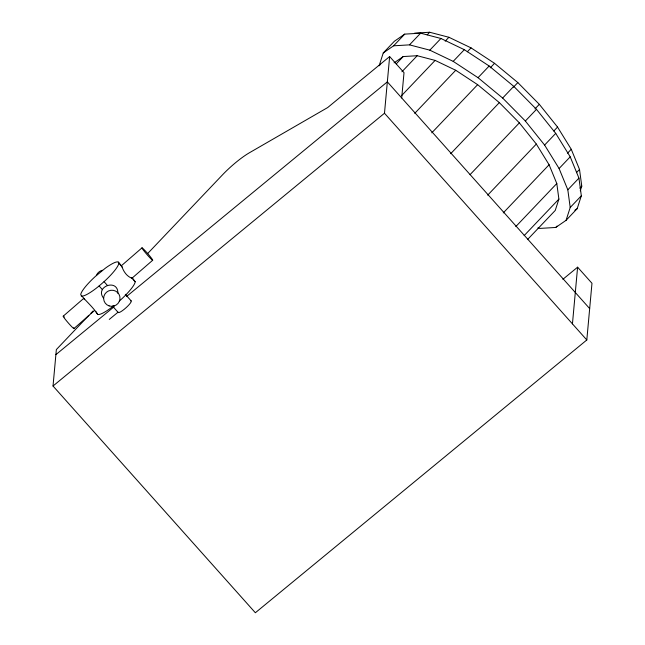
<?xml version="1.0" encoding="UTF-8"?>
<svg xmlns="http://www.w3.org/2000/svg" width="645" height="645" viewBox="0 0 645 645"><rect width="100%" height="100%" fill="white"/><g stroke="black" fill="none" stroke-linecap="round" stroke-linejoin="round"><path stroke-width="0.97" d="M114.117 305.496A25.139 4.862 -41.7 0 1 97.629 314.325C92.977 306.996 86.059 301.352 80.722 294.66A25.139 4.862 -41.7 0 1 95.436 276.358L105.28 268.247A25.139 4.862 -41.7 0 1 118.285 262.088L121.623 266.079M562.883 279.301L577.606 267.183L591.973 283.284L586.813 339.971L255.356 612.75L53.027 386.016L56.349 349.574L88.865 315.381M53.027 386.016L384.485 113.238L389.644 56.55L404.012 72.651L401.706 97.959M572.446 323.871L577.606 267.183M73.901 328.579L94.533 310.503M142.013 247.841L121.405 265.716L122.397 267.514M118.285 262.088L122.115 267.103C123.647 271.658 126.888 276.318 131.516 278.06L132.096 277.931M537.898 227.911L539.833 228.411L555.716 227.467L566.076 220.332L577.202 208.641L581.33 195.798L578.944 178.133L570.212 156.84L555.732 133.37L536.479 109.336L513.775 86.357L489.16 66.008L464.319 49.681L440.938 38.482L420.621 33.177L404.738 34.12L394.377 41.256L383.251 52.946L379.123 65.79L380.429 64.411M394.071 62.847L403.206 56.558L417.202 55.72L435.117 60.404L455.733 70.273L477.631 84.672L499.335 102.611L519.354 122.864L536.326 144.061L549.097 164.749L556.796 183.527L558.893 199.103L555.256 210.423L527.465 239.618M566.076 220.332L570.204 207.488L567.818 189.815L559.086 168.522L544.606 145.06L525.353 121.018L502.649 98.04L478.034 77.698L453.193 61.372L429.812 50.165L409.494 44.86L393.611 45.811L383.251 52.946M580.266 190.831L581.774 186.163L579.516 169.433L571.252 149.285L557.546 127.073L539.325 104.329L517.838 82.584L494.546 63.323L471.035 47.875L448.904 37.273L429.675 32.25L414.646 33.145M103.514 298.111C94.468 286.541 118.124 278.035 117.906 293.33M90.937 313.196L93.017 311.019M147.665 253.541L222.388 174.964A30.968 5.99 -41.7 0 1 249.26 152.849L327.652 107.57L389.644 56.55M393.611 45.811L404.738 34.12M409.494 44.86L420.621 33.177M396.256 63.855L403.206 56.558M427.2 34.846L429.675 32.25M401.916 71.78L417.202 55.72M429.812 50.165L440.938 38.482M445.195 41.167L448.904 37.273M401.771 95.428L435.117 60.404M453.193 61.372L464.319 49.681M467.327 51.769L471.035 47.875M414.743 113.335L455.733 70.273M478.034 77.698L489.16 66.008M490.216 67.87L494.546 63.323M431.779 132.838L477.631 84.672M502.649 98.04L513.775 86.357M513.509 87.123L517.838 82.584M450.702 153.695L499.335 102.611M470.028 174.682L519.354 122.864M534.995 108.868L539.325 104.329M525.353 121.018L536.479 109.336M487.693 195.145L536.326 144.061M553.837 130.975L557.546 127.073M544.606 145.06L555.732 133.37M503.245 212.915L549.097 164.749M567.544 153.179L571.252 149.285M559.086 168.522L570.212 156.84M515.807 226.58L556.796 183.527M576.42 172.683L579.516 169.433M524.159 235.594L558.893 199.103M567.818 189.815L578.944 178.133M579.919 188.106L581.774 186.163M570.204 207.488L581.33 195.798M555.716 227.467L557.022 226.089M63.234 316.163L83.842 298.288M81.206 295.926A25.139 4.862 -41.7 0 0 99.112 285.953L104.055 281.663A25.139 4.862 -41.7 0 0 118.769 263.353M132.072 278.132L152.68 260.257A8.2 0.589 49.1 0 0 145.375 250.969A8.2 0.589 49.1 0 0 143.98 250.921A8.2 0.589 49.1 0 0 152.68 260.257M119.244 301.134L120.478 300.062A25.139 4.862 -41.7 0 0 135.192 281.752L132.023 277.487M55.889 354.637L114.141 306.697M126.565 296.474L387.339 81.859L589.667 308.584M109.271 319.42L118.075 312.172A8.732 1.685 -41.7 0 0 126.315 307.488A8.732 1.685 -41.7 0 0 130.451 300.788M574.808 210.286L577.202 208.641M384.485 113.238L586.813 339.971M131.838 278.003L135.192 281.752M125.291 294.289L131.088 300.796M104.055 281.663L107.409 285.413M99.112 285.953L102.458 289.702M112.48 306.077L118.285 312.575M95.807 311.567L97.629 314.325M84.559 299.675L83.818 298.49M96.363 275.625A8.2 8.03 -21 0 1 102.547 270.263M73.586 327.757A8.2 0.589 49.1 0 1 67.765 322.339A8.2 0.589 49.1 0 1 64.355 317.001M109.142 305.915A8.2 8.03 -21 0 0 119.849 296.636A8.2 8.03 -21 0 0 106.457 292.266A8.2 8.03 -21 0 0 109.142 305.915"/></g></svg>
